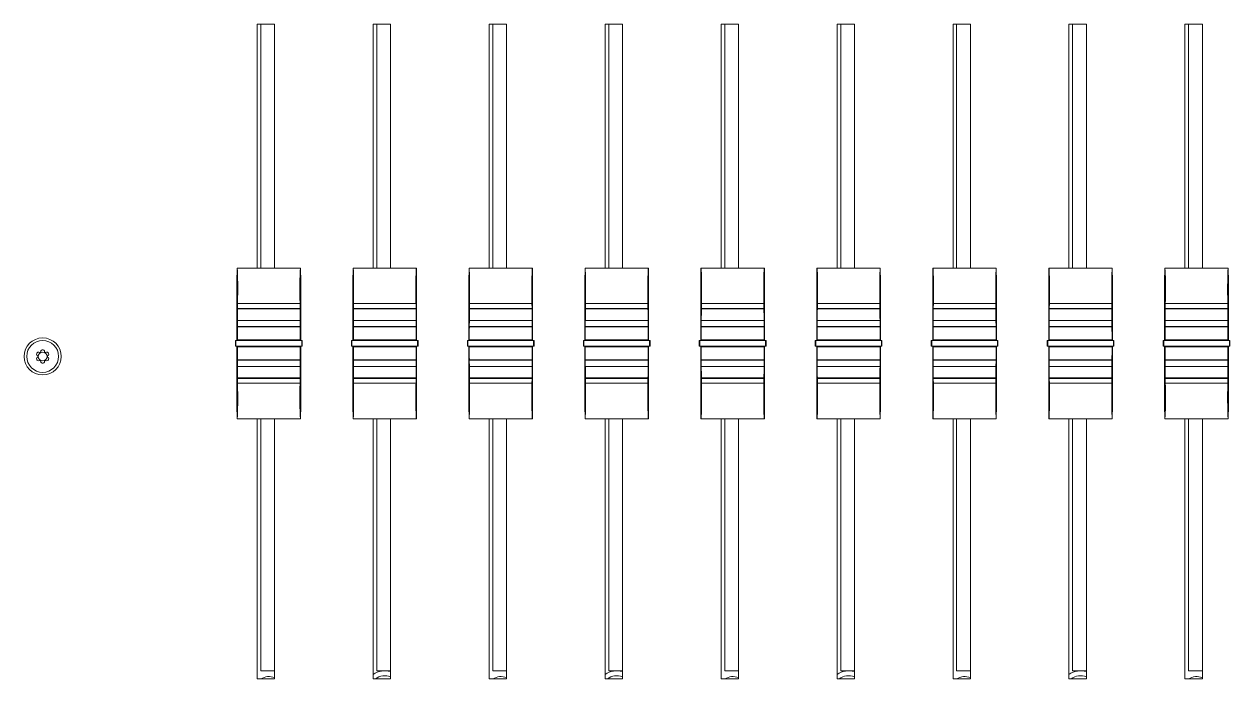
# Model space of a CAD drawing. Header units: millimetres. Extents: x 20 to 1660, y 4 to 1168.
# Drawn here: x 220.7 to 428.6, y 333.4 to 446.4 of the extents above; entities that cross this region are included whole.
import ezdxf

# ---------------------------------------------------------------- set-up
doc = ezdxf.new("R2010")
doc.units = ezdxf.units.MM
doc.header["$LTSCALE"] = 4
doc.layers.add('Visible Edges(A H Standard)', color=7, linetype='Continuous', lineweight=18)

msp = doc.modelspace()

# ---------------------------------------------------------------- linework, layer by layer
at = {"layer": 'Visible Edges(A H Standard)'}
for p, q in [((260.876, 404.255), (260.876, 446.355)), ((260.876, 446.355), (263.876, 446.355)), ((261.501, 404.255), (261.501, 446.355)), ((263.876, 446.355), (263.876, 404.255)), ((280.876, 404.255), (280.876, 446.355)), ((280.876, 446.355), (283.876, 446.355)), ((281.501, 404.255), (281.501, 446.355)), ((283.876, 446.355), (283.876, 404.255)), ((300.876, 404.255), (300.876, 446.355)), ((300.876, 446.355), (303.876, 446.355)), ((301.501, 404.255), (301.501, 446.355)), ((303.876, 446.355), (303.876, 404.255)), ((320.876, 404.255), (320.876, 446.355)), ((320.876, 446.355), (323.876, 446.355)), ((321.501, 404.255), (321.501, 446.355)), ((323.876, 446.355), (323.876, 404.255)), ((340.876, 404.255), (340.876, 446.355)), ((340.876, 446.355), (343.876, 446.355)), ((341.501, 404.255), (341.501, 446.355)), ((343.876, 446.355), (343.876, 404.255)), ((360.876, 404.255), (360.876, 446.355)), ((360.876, 446.355), (363.876, 446.355)), ((361.501, 404.255), (361.501, 446.355)), ((363.876, 446.355), (363.876, 404.255)), ((380.876, 404.255), (380.876, 446.355)), ((380.876, 446.355), (383.876, 446.355)), ((381.501, 404.255), (381.501, 446.355)), ((383.876, 446.355), (383.876, 404.255)), ((400.876, 404.255), (400.876, 446.355)), ((400.876, 446.355), (403.876, 446.355)), ((401.501, 404.255), (401.501, 446.355)), ((403.876, 446.355), (403.876, 404.255)), ((420.876, 404.255), (420.876, 446.355)), ((420.876, 446.355), (423.876, 446.355)), ((421.501, 404.255), (421.501, 446.355)), ((423.876, 446.355), (423.876, 404.255)), ((257.376, 401.906), (257.413, 404.255)), ((268.34, 404.255), (257.413, 404.255)), ((268.34, 404.255), (268.376, 401.906)), ((277.376, 401.906), (277.413, 404.255)), ((288.34, 404.255), (277.413, 404.255)), ((288.34, 404.255), (288.376, 401.906)), ((297.376, 401.906), (297.413, 404.255)), ((308.34, 404.255), (297.413, 404.255)), ((308.34, 404.255), (308.376, 401.906)), ((317.376, 401.906), (317.413, 404.255)), ((328.34, 404.255), (317.413, 404.255)), ((328.34, 404.255), (328.376, 401.906)), ((337.376, 401.906), (337.413, 404.255)), ((348.34, 404.255), (337.413, 404.255)), ((348.34, 404.255), (348.376, 401.906)), ((357.376, 401.906), (357.413, 404.255)), ((368.34, 404.255), (357.413, 404.255)), ((368.34, 404.255), (368.376, 401.906)), ((377.376, 401.906), (377.413, 404.255)), ((388.34, 404.255), (377.413, 404.255)), ((388.34, 404.255), (388.376, 401.906)), ((397.376, 401.906), (397.413, 404.255)), ((408.34, 404.255), (397.413, 404.255)), ((408.34, 404.255), (408.376, 401.906)), ((417.376, 401.906), (417.413, 404.255)), ((428.34, 404.255), (417.413, 404.255)), ((428.34, 404.255), (428.376, 401.906)), ((257.376, 391.755), (257.376, 401.906)), ((268.376, 401.906), (268.376, 391.755)), ((277.376, 391.755), (277.376, 401.906)), ((288.376, 401.906), (288.376, 391.755)), ((297.376, 391.755), (297.376, 401.906)), ((308.376, 401.906), (308.376, 391.755)), ((317.376, 391.755), (317.376, 401.906)), ((328.376, 401.906), (328.376, 391.755)), ((337.376, 391.755), (337.376, 401.906)), ((348.376, 401.906), (348.376, 391.755)), ((357.376, 391.755), (357.376, 401.906)), ((368.376, 401.906), (368.376, 391.755)), ((377.376, 391.755), (377.376, 401.906)), ((388.376, 401.906), (388.376, 391.755)), ((397.376, 391.755), (397.376, 401.906)), ((408.376, 401.906), (408.376, 391.755)), ((417.376, 391.755), (417.376, 401.906)), ((428.376, 401.906), (428.376, 391.755)), ((257.479, 397.288), (257.49, 398.207)), ((257.481, 397.212), (257.479, 397.288)), ((268.273, 397.288), (257.479, 397.288)), ((268.272, 397.212), (257.481, 397.212)), ((257.49, 398.207), (257.491, 398.131)), ((257.491, 398.131), (268.262, 398.131)), ((268.262, 398.131), (268.263, 398.207)), ((268.263, 398.207), (268.273, 397.288)), ((268.273, 397.288), (268.272, 397.212)), ((277.479, 397.288), (277.49, 398.207)), ((277.481, 397.212), (277.479, 397.288)), ((288.273, 397.288), (277.479, 397.288)), ((288.272, 397.212), (277.481, 397.212)), ((277.49, 398.207), (277.491, 398.131)), ((277.491, 398.131), (288.262, 398.131)), ((288.262, 398.131), (288.263, 398.207)), ((288.263, 398.207), (288.273, 397.288)), ((288.273, 397.288), (288.272, 397.212)), ((297.479, 397.288), (297.49, 398.207)), ((297.481, 397.212), (297.479, 397.288)), ((308.273, 397.288), (297.479, 397.288)), ((308.272, 397.212), (297.481, 397.212)), ((297.49, 398.207), (297.491, 398.131)), ((297.491, 398.131), (308.262, 398.131)), ((308.262, 398.131), (308.263, 398.207)), ((308.263, 398.207), (308.273, 397.288)), ((308.273, 397.288), (308.272, 397.212)), ((317.479, 397.288), (317.49, 398.207)), ((317.481, 397.212), (317.479, 397.288)), ((328.273, 397.288), (317.479, 397.288)), ((328.272, 397.212), (317.481, 397.212)), ((317.49, 398.207), (317.491, 398.131)), ((317.491, 398.131), (328.262, 398.131)), ((328.262, 398.131), (328.263, 398.207)), ((328.263, 398.207), (328.273, 397.288)), ((328.273, 397.288), (328.272, 397.212)), ((337.479, 397.288), (337.49, 398.207)), ((337.481, 397.212), (337.479, 397.288)), ((348.273, 397.288), (337.479, 397.288)), ((348.272, 397.212), (337.481, 397.212)), ((337.49, 398.207), (337.491, 398.131)), ((337.491, 398.131), (348.262, 398.131)), ((348.262, 398.131), (348.263, 398.207)), ((348.263, 398.207), (348.273, 397.288)), ((348.273, 397.288), (348.272, 397.212)), ((357.479, 397.288), (357.49, 398.207)), ((357.481, 397.212), (357.479, 397.288)), ((368.273, 397.288), (357.479, 397.288)), ((368.272, 397.212), (357.481, 397.212)), ((357.49, 398.207), (357.491, 398.131)), ((357.491, 398.131), (368.262, 398.131)), ((368.262, 398.131), (368.263, 398.207)), ((368.263, 398.207), (368.273, 397.288)), ((368.273, 397.288), (368.272, 397.212)), ((377.479, 397.288), (377.49, 398.207)), ((377.481, 397.212), (377.479, 397.288)), ((388.273, 397.288), (377.479, 397.288)), ((388.272, 397.212), (377.481, 397.212)), ((377.49, 398.207), (377.491, 398.131)), ((377.491, 398.131), (388.262, 398.131)), ((388.262, 398.131), (388.263, 398.207)), ((388.263, 398.207), (388.273, 397.288)), ((388.273, 397.288), (388.272, 397.212)), ((397.479, 397.288), (397.49, 398.207)), ((397.481, 397.212), (397.479, 397.288)), ((408.273, 397.288), (397.479, 397.288)), ((408.272, 397.212), (397.481, 397.212)), ((397.49, 398.207), (397.491, 398.131)), ((397.491, 398.131), (408.262, 398.131)), ((408.262, 398.131), (408.263, 398.207)), ((408.263, 398.207), (408.273, 397.288)), ((408.273, 397.288), (408.272, 397.212)), ((417.479, 397.288), (417.49, 398.207)), ((417.481, 397.212), (417.479, 397.288)), ((428.273, 397.288), (417.479, 397.288)), ((428.272, 397.212), (417.481, 397.212)), ((417.49, 398.207), (417.491, 398.131)), ((417.491, 398.131), (428.262, 398.131)), ((428.262, 398.131), (428.263, 398.207)), ((428.263, 398.207), (428.273, 397.288)), ((428.273, 397.288), (428.272, 397.212)), ((257.459, 394.146), (257.464, 395.273)), ((257.464, 395.273), (257.466, 395.233)), ((257.466, 395.233), (268.287, 395.233)), ((268.287, 395.233), (268.288, 395.273)), ((268.288, 395.273), (268.294, 394.146)), ((277.459, 394.146), (277.464, 395.273)), ((277.464, 395.273), (277.466, 395.233)), ((277.466, 395.233), (288.287, 395.233)), ((288.287, 395.233), (288.288, 395.273)), ((288.288, 395.273), (288.294, 394.146)), ((297.459, 394.146), (297.464, 395.273)), ((297.464, 395.273), (297.466, 395.233)), ((297.466, 395.233), (308.287, 395.233)), ((308.287, 395.233), (308.288, 395.273)), ((308.288, 395.273), (308.294, 394.146)), ((317.459, 394.146), (317.464, 395.273)), ((317.464, 395.273), (317.466, 395.233)), ((317.466, 395.233), (328.287, 395.233)), ((328.287, 395.233), (328.288, 395.273)), ((328.288, 395.273), (328.294, 394.146)), ((337.459, 394.146), (337.464, 395.273)), ((337.464, 395.273), (337.466, 395.233)), ((337.466, 395.233), (348.287, 395.233)), ((348.287, 395.233), (348.288, 395.273)), ((348.288, 395.273), (348.294, 394.146)), ((357.459, 394.146), (357.464, 395.273)), ((357.464, 395.273), (357.466, 395.233)), ((357.466, 395.233), (368.287, 395.233)), ((368.287, 395.233), (368.288, 395.273)), ((368.288, 395.273), (368.294, 394.146)), ((377.459, 394.146), (377.464, 395.273)), ((377.464, 395.273), (377.466, 395.233)), ((377.466, 395.233), (388.287, 395.233)), ((388.287, 395.233), (388.288, 395.273)), ((388.288, 395.273), (388.294, 394.146)), ((397.459, 394.146), (397.464, 395.273)), ((397.464, 395.273), (397.466, 395.233)), ((397.466, 395.233), (408.287, 395.233)), ((408.287, 395.233), (408.288, 395.273)), ((408.288, 395.273), (408.294, 394.146)), ((417.459, 394.146), (417.464, 395.273)), ((417.464, 395.273), (417.466, 395.233)), ((417.466, 395.233), (428.287, 395.233)), ((428.287, 395.233), (428.288, 395.273)), ((428.288, 395.273), (428.294, 394.146)), ((257.46, 394.105), (257.459, 394.146)), ((268.294, 394.146), (257.459, 394.146)), ((268.292, 394.105), (257.46, 394.105)), ((268.294, 394.146), (268.292, 394.105)), ((277.46, 394.105), (277.459, 394.146)), ((288.294, 394.146), (277.459, 394.146)), ((288.292, 394.105), (277.46, 394.105)), ((288.294, 394.146), (288.292, 394.105)), ((297.46, 394.105), (297.459, 394.146)), ((308.294, 394.146), (297.459, 394.146)), ((308.292, 394.105), (297.46, 394.105)), ((308.294, 394.146), (308.292, 394.105)), ((317.46, 394.105), (317.459, 394.146)), ((328.294, 394.146), (317.459, 394.146)), ((328.292, 394.105), (317.46, 394.105)), ((328.294, 394.146), (328.292, 394.105)), ((337.46, 394.105), (337.459, 394.146)), ((348.294, 394.146), (337.459, 394.146)), ((348.292, 394.105), (337.46, 394.105)), ((348.294, 394.146), (348.292, 394.105)), ((357.46, 394.105), (357.459, 394.146)), ((368.294, 394.146), (357.459, 394.146)), ((368.292, 394.105), (357.46, 394.105)), ((368.294, 394.146), (368.292, 394.105)), ((377.46, 394.105), (377.459, 394.146)), ((388.294, 394.146), (377.459, 394.146)), ((388.292, 394.105), (377.46, 394.105)), ((388.294, 394.146), (388.292, 394.105)), ((397.46, 394.105), (397.459, 394.146)), ((408.294, 394.146), (397.459, 394.146)), ((408.292, 394.105), (397.46, 394.105)), ((408.294, 394.146), (408.292, 394.105)), ((417.46, 394.105), (417.459, 394.146)), ((428.294, 394.146), (417.459, 394.146)), ((428.292, 394.105), (417.46, 394.105)), ((428.294, 394.146), (428.292, 394.105)), ((257.126, 391.755), (257.208, 391.755)), ((257.126, 390.755), (257.126, 391.755)), ((268.545, 391.755), (257.208, 391.755)), ((257.208, 391.755), (257.208, 390.755)), ((257.454, 391.755), (257.454, 391.855)), ((257.454, 391.855), (257.455, 391.855)), ((257.455, 391.855), (268.298, 391.855)), ((268.298, 391.855), (268.299, 391.855)), ((268.299, 391.855), (268.299, 391.755)), ((268.545, 390.755), (268.545, 391.755)), ((268.545, 391.755), (268.626, 391.755)), ((268.626, 391.755), (268.626, 390.755)), ((277.126, 391.755), (277.208, 391.755)), ((277.126, 390.755), (277.126, 391.755)), ((288.545, 391.755), (277.208, 391.755)), ((277.208, 391.755), (277.208, 390.755)), ((277.454, 391.755), (277.454, 391.855)), ((277.454, 391.855), (277.455, 391.855)), ((277.455, 391.855), (288.298, 391.855)), ((288.298, 391.855), (288.299, 391.855)), ((288.299, 391.855), (288.299, 391.755)), ((288.545, 390.755), (288.545, 391.755)), ((288.545, 391.755), (288.626, 391.755)), ((288.626, 391.755), (288.626, 390.755)), ((297.126, 391.755), (297.208, 391.755)), ((297.126, 390.755), (297.126, 391.755)), ((308.545, 391.755), (297.208, 391.755)), ((297.208, 391.755), (297.208, 390.755)), ((297.454, 391.755), (297.454, 391.855)), ((297.454, 391.855), (297.455, 391.855)), ((297.455, 391.855), (308.298, 391.855)), ((308.298, 391.855), (308.299, 391.855)), ((308.299, 391.855), (308.299, 391.755)), ((308.545, 390.755), (308.545, 391.755)), ((308.545, 391.755), (308.626, 391.755)), ((308.626, 391.755), (308.626, 390.755)), ((317.126, 391.755), (317.208, 391.755)), ((317.126, 390.755), (317.126, 391.755)), ((328.545, 391.755), (317.208, 391.755)), ((317.208, 391.755), (317.208, 390.755)), ((317.454, 391.755), (317.454, 391.855)), ((317.454, 391.855), (317.455, 391.855)), ((317.455, 391.855), (328.298, 391.855)), ((328.298, 391.855), (328.299, 391.855)), ((328.299, 391.855), (328.299, 391.755)), ((328.545, 390.755), (328.545, 391.755)), ((328.545, 391.755), (328.626, 391.755)), ((328.626, 391.755), (328.626, 390.755)), ((337.126, 391.755), (337.208, 391.755)), ((337.126, 390.755), (337.126, 391.755)), ((348.545, 391.755), (337.208, 391.755)), ((337.208, 391.755), (337.208, 390.755)), ((337.454, 391.755), (337.454, 391.855)), ((337.454, 391.855), (337.455, 391.855)), ((337.455, 391.855), (348.298, 391.855)), ((348.298, 391.855), (348.299, 391.855)), ((348.299, 391.855), (348.299, 391.755)), ((348.545, 390.755), (348.545, 391.755)), ((348.545, 391.755), (348.626, 391.755)), ((348.626, 391.755), (348.626, 390.755)), ((357.126, 391.755), (357.208, 391.755)), ((357.126, 390.755), (357.126, 391.755)), ((368.545, 391.755), (357.208, 391.755)), ((357.208, 391.755), (357.208, 390.755)), ((357.454, 391.755), (357.454, 391.855)), ((357.454, 391.855), (357.455, 391.855)), ((357.455, 391.855), (368.298, 391.855)), ((368.298, 391.855), (368.299, 391.855)), ((368.299, 391.855), (368.299, 391.755)), ((368.545, 390.755), (368.545, 391.755)), ((368.545, 391.755), (368.626, 391.755)), ((368.626, 391.755), (368.626, 390.755)), ((377.126, 391.755), (377.208, 391.755)), ((377.126, 390.755), (377.126, 391.755)), ((388.545, 391.755), (377.208, 391.755)), ((377.208, 391.755), (377.208, 390.755)), ((377.454, 391.755), (377.454, 391.855)), ((377.454, 391.855), (377.455, 391.855)), ((377.455, 391.855), (388.298, 391.855)), ((388.298, 391.855), (388.299, 391.855)), ((388.299, 391.855), (388.299, 391.755)), ((388.545, 390.755), (388.545, 391.755)), ((388.545, 391.755), (388.626, 391.755)), ((388.626, 391.755), (388.626, 390.755)), ((397.126, 391.755), (397.208, 391.755)), ((397.126, 390.755), (397.126, 391.755)), ((408.545, 391.755), (397.208, 391.755)), ((397.208, 391.755), (397.208, 390.755)), ((397.454, 391.755), (397.454, 391.855)), ((397.454, 391.855), (397.455, 391.855)), ((397.455, 391.855), (408.298, 391.855)), ((408.298, 391.855), (408.299, 391.855)), ((408.299, 391.855), (408.299, 391.755)), ((408.545, 390.755), (408.545, 391.755)), ((408.545, 391.755), (408.626, 391.755)), ((408.626, 391.755), (408.626, 390.755)), ((417.126, 391.755), (417.208, 391.755)), ((417.126, 390.755), (417.126, 391.755)), ((428.545, 391.755), (417.208, 391.755)), ((417.208, 391.755), (417.208, 390.755)), ((417.454, 391.755), (417.454, 391.855)), ((417.454, 391.855), (417.455, 391.855)), ((417.455, 391.855), (428.298, 391.855)), ((428.298, 391.855), (428.299, 391.855)), ((428.299, 391.855), (428.299, 391.755)), ((428.545, 390.755), (428.545, 391.755)), ((428.545, 391.755), (428.626, 391.755)), ((428.626, 391.755), (428.626, 390.755)), ((223.023, 389.106), (222.896, 389.233)), ((222.896, 388.776), (223.023, 388.903)), ((223.189, 389.74), (223.362, 389.693)), ((223.537, 389.795), (223.584, 389.968)), ((224.169, 389.968), (224.215, 389.795)), ((224.391, 389.693), (224.564, 389.74)), ((224.857, 389.233), (224.73, 389.106)), ((224.73, 388.903), (224.857, 388.776)), ((257.208, 390.755), (257.126, 390.755)), ((268.545, 390.755), (257.208, 390.755)), ((257.376, 380.605), (257.376, 390.755)), ((257.454, 390.655), (257.454, 390.755)), ((257.455, 390.655), (257.454, 390.655)), ((268.298, 390.655), (257.455, 390.655)), ((268.299, 390.655), (268.298, 390.655)), ((268.299, 390.755), (268.299, 390.655)), ((268.376, 390.755), (268.376, 380.605)), ((268.626, 390.755), (268.545, 390.755)), ((277.208, 390.755), (277.126, 390.755)), ((288.545, 390.755), (277.208, 390.755)), ((277.376, 380.605), (277.376, 390.755)), ((277.454, 390.655), (277.454, 390.755)), ((277.455, 390.655), (277.454, 390.655)), ((288.298, 390.655), (277.455, 390.655)), ((288.299, 390.655), (288.298, 390.655)), ((288.299, 390.755), (288.299, 390.655)), ((288.376, 390.755), (288.376, 380.605)), ((288.626, 390.755), (288.545, 390.755)), ((297.208, 390.755), (297.126, 390.755)), ((308.545, 390.755), (297.208, 390.755)), ((297.376, 380.605), (297.376, 390.755)), ((297.454, 390.655), (297.454, 390.755)), ((297.455, 390.655), (297.454, 390.655)), ((308.298, 390.655), (297.455, 390.655)), ((308.299, 390.655), (308.298, 390.655)), ((308.299, 390.755), (308.299, 390.655)), ((308.376, 390.755), (308.376, 380.605)), ((308.626, 390.755), (308.545, 390.755)), ((317.208, 390.755), (317.126, 390.755)), ((328.545, 390.755), (317.208, 390.755)), ((317.376, 380.605), (317.376, 390.755)), ((317.454, 390.655), (317.454, 390.755)), ((317.455, 390.655), (317.454, 390.655)), ((328.298, 390.655), (317.455, 390.655)), ((328.299, 390.655), (328.298, 390.655)), ((328.299, 390.755), (328.299, 390.655)), ((328.376, 390.755), (328.376, 380.605)), ((328.626, 390.755), (328.545, 390.755)), ((337.208, 390.755), (337.126, 390.755)), ((348.545, 390.755), (337.208, 390.755)), ((337.376, 380.605), (337.376, 390.755)), ((337.454, 390.655), (337.454, 390.755)), ((337.455, 390.655), (337.454, 390.655)), ((348.298, 390.655), (337.455, 390.655)), ((348.299, 390.655), (348.298, 390.655)), ((348.299, 390.755), (348.299, 390.655)), ((348.376, 390.755), (348.376, 380.605)), ((348.626, 390.755), (348.545, 390.755)), ((357.208, 390.755), (357.126, 390.755)), ((368.545, 390.755), (357.208, 390.755)), ((357.376, 380.605), (357.376, 390.755)), ((357.454, 390.655), (357.454, 390.755)), ((357.455, 390.655), (357.454, 390.655)), ((368.298, 390.655), (357.455, 390.655)), ((368.299, 390.655), (368.298, 390.655)), ((368.299, 390.755), (368.299, 390.655)), ((368.376, 390.755), (368.376, 380.605)), ((368.626, 390.755), (368.545, 390.755)), ((377.208, 390.755), (377.126, 390.755)), ((388.545, 390.755), (377.208, 390.755)), ((377.376, 380.605), (377.376, 390.755)), ((377.454, 390.655), (377.454, 390.755)), ((377.455, 390.655), (377.454, 390.655)), ((388.298, 390.655), (377.455, 390.655)), ((388.299, 390.655), (388.298, 390.655)), ((388.299, 390.755), (388.299, 390.655)), ((388.376, 390.755), (388.376, 380.605)), ((388.626, 390.755), (388.545, 390.755)), ((397.208, 390.755), (397.126, 390.755)), ((408.545, 390.755), (397.208, 390.755)), ((397.376, 380.605), (397.376, 390.755)), ((397.454, 390.655), (397.454, 390.755)), ((397.455, 390.655), (397.454, 390.655)), ((408.298, 390.655), (397.455, 390.655)), ((408.299, 390.655), (408.298, 390.655)), ((408.299, 390.755), (408.299, 390.655)), ((408.376, 390.755), (408.376, 380.605)), ((408.626, 390.755), (408.545, 390.755)), ((417.208, 390.755), (417.126, 390.755)), ((428.545, 390.755), (417.208, 390.755)), ((417.376, 380.605), (417.376, 390.755)), ((417.454, 390.655), (417.454, 390.755)), ((417.455, 390.655), (417.454, 390.655)), ((428.298, 390.655), (417.455, 390.655)), ((428.299, 390.655), (428.298, 390.655)), ((428.299, 390.755), (428.299, 390.655)), ((428.376, 390.755), (428.376, 380.605)), ((428.626, 390.755), (428.545, 390.755)), ((223.362, 388.316), (223.189, 388.269)), ((223.584, 388.041), (223.537, 388.214)), ((224.215, 388.214), (224.169, 388.041)), ((224.564, 388.269), (224.391, 388.316)), ((257.459, 388.364), (257.46, 388.405)), ((257.464, 387.237), (257.459, 388.364)), ((268.294, 388.364), (257.459, 388.364)), ((257.46, 388.405), (268.292, 388.405)), ((257.466, 387.277), (257.464, 387.237)), ((268.287, 387.277), (257.466, 387.277)), ((268.288, 387.237), (268.287, 387.277)), ((268.294, 388.364), (268.288, 387.237)), ((268.292, 388.405), (268.294, 388.364)), ((277.459, 388.364), (277.46, 388.405)), ((277.464, 387.237), (277.459, 388.364)), ((288.294, 388.364), (277.459, 388.364)), ((277.46, 388.405), (288.292, 388.405)), ((277.466, 387.277), (277.464, 387.237)), ((288.287, 387.277), (277.466, 387.277)), ((288.288, 387.237), (288.287, 387.277)), ((288.294, 388.364), (288.288, 387.237)), ((288.292, 388.405), (288.294, 388.364)), ((297.459, 388.364), (297.46, 388.405)), ((297.464, 387.237), (297.459, 388.364)), ((308.294, 388.364), (297.459, 388.364)), ((297.46, 388.405), (308.292, 388.405)), ((297.466, 387.277), (297.464, 387.237)), ((308.287, 387.277), (297.466, 387.277)), ((308.288, 387.237), (308.287, 387.277)), ((308.294, 388.364), (308.288, 387.237)), ((308.292, 388.405), (308.294, 388.364)), ((317.459, 388.364), (317.46, 388.405)), ((317.464, 387.237), (317.459, 388.364)), ((328.294, 388.364), (317.459, 388.364)), ((317.46, 388.405), (328.292, 388.405)), ((317.466, 387.277), (317.464, 387.237)), ((328.287, 387.277), (317.466, 387.277)), ((328.288, 387.237), (328.287, 387.277)), ((328.294, 388.364), (328.288, 387.237)), ((328.292, 388.405), (328.294, 388.364)), ((337.459, 388.364), (337.46, 388.405)), ((337.464, 387.237), (337.459, 388.364)), ((348.294, 388.364), (337.459, 388.364)), ((337.46, 388.405), (348.292, 388.405)), ((337.466, 387.277), (337.464, 387.237)), ((348.287, 387.277), (337.466, 387.277)), ((348.288, 387.237), (348.287, 387.277)), ((348.294, 388.364), (348.288, 387.237)), ((348.292, 388.405), (348.294, 388.364)), ((357.459, 388.364), (357.46, 388.405)), ((357.464, 387.237), (357.459, 388.364)), ((368.294, 388.364), (357.459, 388.364)), ((357.46, 388.405), (368.292, 388.405)), ((357.466, 387.277), (357.464, 387.237)), ((368.287, 387.277), (357.466, 387.277)), ((368.288, 387.237), (368.287, 387.277)), ((368.294, 388.364), (368.288, 387.237)), ((368.292, 388.405), (368.294, 388.364)), ((377.459, 388.364), (377.46, 388.405)), ((377.464, 387.237), (377.459, 388.364)), ((388.294, 388.364), (377.459, 388.364)), ((377.46, 388.405), (388.292, 388.405)), ((377.466, 387.277), (377.464, 387.237)), ((388.287, 387.277), (377.466, 387.277)), ((388.288, 387.237), (388.287, 387.277)), ((388.294, 388.364), (388.288, 387.237)), ((388.292, 388.405), (388.294, 388.364)), ((397.459, 388.364), (397.46, 388.405)), ((397.464, 387.237), (397.459, 388.364)), ((408.294, 388.364), (397.459, 388.364)), ((397.46, 388.405), (408.292, 388.405)), ((397.466, 387.277), (397.464, 387.237)), ((408.287, 387.277), (397.466, 387.277)), ((408.288, 387.237), (408.287, 387.277)), ((408.294, 388.364), (408.288, 387.237)), ((408.292, 388.405), (408.294, 388.364)), ((417.459, 388.364), (417.46, 388.405)), ((417.464, 387.237), (417.459, 388.364)), ((428.294, 388.364), (417.459, 388.364)), ((417.46, 388.405), (428.292, 388.405)), ((417.466, 387.277), (417.464, 387.237)), ((428.287, 387.277), (417.466, 387.277)), ((428.288, 387.237), (428.287, 387.277)), ((428.294, 388.364), (428.288, 387.237)), ((428.292, 388.405), (428.294, 388.364)), ((257.479, 385.223), (257.481, 385.298)), ((257.49, 384.303), (257.479, 385.223)), ((268.273, 385.223), (257.479, 385.223)), ((257.481, 385.298), (268.272, 385.298)), ((268.273, 385.223), (268.263, 384.303)), ((268.272, 385.298), (268.273, 385.223)), ((277.479, 385.223), (277.481, 385.298)), ((277.49, 384.303), (277.479, 385.223)), ((288.273, 385.223), (277.479, 385.223)), ((277.481, 385.298), (288.272, 385.298)), ((288.273, 385.223), (288.263, 384.303)), ((288.272, 385.298), (288.273, 385.223)), ((297.479, 385.223), (297.481, 385.298)), ((297.49, 384.303), (297.479, 385.223)), ((308.273, 385.223), (297.479, 385.223)), ((297.481, 385.298), (308.272, 385.298)), ((308.273, 385.223), (308.263, 384.303)), ((308.272, 385.298), (308.273, 385.223)), ((317.479, 385.223), (317.481, 385.298)), ((317.49, 384.303), (317.479, 385.223)), ((328.273, 385.223), (317.479, 385.223)), ((317.481, 385.298), (328.272, 385.298)), ((328.273, 385.223), (328.263, 384.303)), ((328.272, 385.298), (328.273, 385.223)), ((337.479, 385.223), (337.481, 385.298)), ((337.49, 384.303), (337.479, 385.223)), ((348.273, 385.223), (337.479, 385.223)), ((337.481, 385.298), (348.272, 385.298)), ((348.273, 385.223), (348.263, 384.303)), ((348.272, 385.298), (348.273, 385.223)), ((357.479, 385.223), (357.481, 385.298)), ((357.49, 384.303), (357.479, 385.223)), ((368.273, 385.223), (357.479, 385.223)), ((357.481, 385.298), (368.272, 385.298)), ((368.273, 385.223), (368.263, 384.303)), ((368.272, 385.298), (368.273, 385.223)), ((377.479, 385.223), (377.481, 385.298)), ((377.49, 384.303), (377.479, 385.223)), ((388.273, 385.223), (377.479, 385.223)), ((377.481, 385.298), (388.272, 385.298)), ((388.273, 385.223), (388.263, 384.303)), ((388.272, 385.298), (388.273, 385.223)), ((397.479, 385.223), (397.481, 385.298)), ((397.49, 384.303), (397.479, 385.223)), ((408.273, 385.223), (397.479, 385.223)), ((397.481, 385.298), (408.272, 385.298)), ((408.273, 385.223), (408.263, 384.303)), ((408.272, 385.298), (408.273, 385.223)), ((417.479, 385.223), (417.481, 385.298)), ((417.49, 384.303), (417.479, 385.223)), ((428.273, 385.223), (417.479, 385.223)), ((417.481, 385.298), (428.272, 385.298)), ((428.273, 385.223), (428.263, 384.303)), ((428.272, 385.298), (428.273, 385.223)), ((257.491, 384.379), (257.49, 384.303)), ((268.262, 384.379), (257.491, 384.379)), ((268.263, 384.303), (268.262, 384.379)), ((277.491, 384.379), (277.49, 384.303)), ((288.262, 384.379), (277.491, 384.379)), ((288.263, 384.303), (288.262, 384.379)), ((297.491, 384.379), (297.49, 384.303)), ((308.262, 384.379), (297.491, 384.379)), ((308.263, 384.303), (308.262, 384.379)), ((317.491, 384.379), (317.49, 384.303)), ((328.262, 384.379), (317.491, 384.379)), ((328.263, 384.303), (328.262, 384.379)), ((337.491, 384.379), (337.49, 384.303)), ((348.262, 384.379), (337.491, 384.379)), ((348.263, 384.303), (348.262, 384.379)), ((357.491, 384.379), (357.49, 384.303)), ((368.262, 384.379), (357.491, 384.379)), ((368.263, 384.303), (368.262, 384.379)), ((377.491, 384.379), (377.49, 384.303)), ((388.262, 384.379), (377.491, 384.379)), ((388.263, 384.303), (388.262, 384.379)), ((397.491, 384.379), (397.49, 384.303)), ((408.262, 384.379), (397.491, 384.379)), ((408.263, 384.303), (408.262, 384.379)), ((417.491, 384.379), (417.49, 384.303)), ((428.262, 384.379), (417.491, 384.379)), ((428.263, 384.303), (428.262, 384.379)), ((257.413, 378.255), (257.376, 380.605)), ((268.376, 380.605), (268.34, 378.255)), ((277.413, 378.255), (277.376, 380.605)), ((288.376, 380.605), (288.34, 378.255)), ((297.413, 378.255), (297.376, 380.605)), ((308.376, 380.605), (308.34, 378.255)), ((317.413, 378.255), (317.376, 380.605)), ((328.376, 380.605), (328.34, 378.255)), ((337.413, 378.255), (337.376, 380.605)), ((348.376, 380.605), (348.34, 378.255)), ((357.413, 378.255), (357.376, 380.605)), ((368.376, 380.605), (368.34, 378.255)), ((377.413, 378.255), (377.376, 380.605)), ((388.376, 380.605), (388.34, 378.255)), ((397.413, 378.255), (397.376, 380.605)), ((408.376, 380.605), (408.34, 378.255)), ((417.413, 378.255), (417.376, 380.605)), ((428.376, 380.605), (428.34, 378.255)), ((268.34, 378.255), (257.413, 378.255)), ((260.876, 333.355), (260.876, 378.255)), ((261.501, 334.755), (261.501, 378.255)), ((263.876, 378.255), (263.876, 333.355)), ((288.34, 378.255), (277.413, 378.255)), ((280.876, 333.355), (280.876, 378.255)), ((281.501, 334.755), (281.501, 378.255)), ((283.876, 378.255), (283.876, 333.355)), ((308.34, 378.255), (297.413, 378.255)), ((300.876, 333.355), (300.876, 378.255)), ((301.501, 334.755), (301.501, 378.255)), ((303.876, 378.255), (303.876, 333.355)), ((328.34, 378.255), (317.413, 378.255)), ((320.876, 333.355), (320.876, 378.255)), ((321.501, 334.755), (321.501, 378.255)), ((323.876, 378.255), (323.876, 333.355)), ((348.34, 378.255), (337.413, 378.255)), ((340.876, 333.355), (340.876, 378.255)), ((341.501, 334.755), (341.501, 378.255)), ((343.876, 378.255), (343.876, 333.355)), ((368.34, 378.255), (357.413, 378.255)), ((360.876, 333.355), (360.876, 378.255)), ((361.501, 334.755), (361.501, 378.255)), ((363.876, 378.255), (363.876, 333.355)), ((388.34, 378.255), (377.413, 378.255)), ((380.876, 333.355), (380.876, 378.255)), ((381.501, 334.755), (381.501, 378.255)), ((383.876, 378.255), (383.876, 333.355)), ((408.34, 378.255), (397.413, 378.255)), ((400.876, 333.355), (400.876, 378.255)), ((401.501, 334.755), (401.501, 378.255)), ((403.876, 378.255), (403.876, 333.355)), ((428.34, 378.255), (417.413, 378.255)), ((420.876, 333.355), (420.876, 378.255)), ((421.501, 334.755), (421.501, 378.255)), ((423.876, 378.255), (423.876, 333.355)), ((263.876, 333.355), (260.876, 333.355)), ((263.876, 334.755), (261.501, 334.755)), ((283.876, 333.355), (280.876, 333.355)), ((282.876, 334.755), (281.501, 334.755)), ((283.876, 334.755), (282.876, 334.755)), ((303.876, 333.355), (300.876, 333.355)), ((303.876, 334.755), (301.501, 334.755)), ((323.876, 333.355), (320.876, 333.355)), ((322.876, 334.755), (321.501, 334.755)), ((323.876, 334.755), (322.876, 334.755)), ((343.876, 333.355), (340.876, 333.355)), ((343.876, 334.755), (341.501, 334.755)), ((363.876, 333.355), (360.876, 333.355)), ((362.876, 334.755), (361.501, 334.755)), ((363.876, 334.755), (362.876, 334.755)), ((383.876, 333.355), (380.876, 333.355)), ((383.876, 334.755), (381.501, 334.755)), ((403.876, 333.355), (400.876, 333.355)), ((402.876, 334.755), (401.501, 334.755)), ((403.876, 334.755), (402.876, 334.755)), ((423.876, 333.355), (420.876, 333.355)), ((423.876, 334.755), (421.501, 334.755))]:
    msp.add_line(p, q, dxfattribs=at)
for radius in [3.2, 2.75, 0.75]:
    msp.add_circle((223.876, 389.005), radius, dxfattribs=at)
for centre, radius, start, end in [((223.073, 389.409), 0.25, 153.26057, 225), ((223.876, 389.005), 1.15, 146.73943, 153.26057), ((223.124, 389.498), 0.25, 75, 146.73943), ((222.952, 389.035), 0.1, 358.09804, 45), ((222.952, 388.974), 0.1, 315, 1.90196), ((223.876, 389.005), 0.825, 178.09804, 181.90196), ((223.388, 389.79), 0.1, 255, 301.90196), ((223.876, 389.005), 0.825, 118.09804, 121.90196), ((223.441, 389.821), 0.1, 298.09804, 345), ((223.825, 389.903), 0.25, 93.26057, 165), ((223.876, 389.005), 1.15, 86.73943, 93.26057), ((223.928, 389.903), 0.25, 15, 86.73943), ((224.312, 389.821), 0.1, 195, 241.90196), ((223.876, 389.005), 0.825, 58.09804, 61.90196), ((224.365, 389.79), 0.1, 238.09804, 285), ((224.629, 389.498), 0.25, 33.26057, 105), ((224.801, 389.035), 0.1, 135, 181.90196), ((223.876, 389.005), 0.825, 358.09804, 1.90196), ((224.801, 388.974), 0.1, 178.09804, 225), ((223.876, 389.005), 1.15, 26.73943, 33.26057), ((224.68, 389.409), 0.25, 315, 26.73943), ((223.073, 388.6), 0.25, 135, 206.73943), ((223.876, 389.005), 1.15, 206.73943, 213.26057), ((223.124, 388.511), 0.25, 213.26057, 285), ((223.388, 388.219), 0.1, 58.09804, 105), ((223.876, 389.005), 0.825, 238.09804, 241.90196), ((223.441, 388.189), 0.1, 15, 61.90196), ((223.825, 388.106), 0.25, 195, 266.73943), ((223.876, 389.005), 1.15, 266.73943, 273.26057), ((223.928, 388.106), 0.25, 273.26057, 345), ((224.312, 388.189), 0.1, 118.09804, 165), ((223.876, 389.005), 0.825, 298.09804, 301.90196), ((224.365, 388.219), 0.1, 75, 121.90196), ((224.629, 388.511), 0.25, 255, 326.73943), ((223.876, 389.005), 1.15, 326.73943, 333.26057), ((224.68, 388.6), 0.25, 333.26057, 45), ((262.876, 331.255), 2.5, 66.42182, 122.85988), ((282.876, 331.255), 3.5, 73.39845, 124.8499), ((282.876, 331.255), 2.65, 67.82984, 127.58467), ((302.876, 331.255), 2.5, 66.42182, 122.85988), ((322.876, 331.255), 3.5, 73.39845, 124.8499), ((322.876, 331.255), 2.65, 67.82984, 127.58467), ((342.876, 331.255), 2.5, 66.42182, 122.85988), ((362.876, 331.255), 3.5, 73.39845, 124.8499), ((362.876, 331.255), 2.65, 67.82984, 127.58467), ((382.876, 331.255), 2.5, 66.42182, 122.85988), ((402.876, 331.255), 3.5, 73.39845, 124.8499), ((402.876, 331.255), 2.65, 67.82984, 127.58467), ((422.876, 331.255), 2.5, 66.42182, 122.85988)]:
    msp.add_arc(centre, radius, start, end, dxfattribs=at)
for centre, major_axis, start_param, end_param in [((257.413, 391.255), (0, 13), 5.7683529, 6.2831853), ((268.34, 391.255), (0, 13), 0, 0.5148324), ((277.413, 391.255), (0, 13), 5.7683529, 6.2831853), ((288.34, 391.255), (0, 13), 0, 0.5148324), ((297.413, 391.255), (0, 13), 5.7683529, 6.2831853), ((308.34, 391.255), (0, 13), 0, 0.5148324), ((317.413, 391.255), (0, 13), 5.7683529, 6.2831853), ((328.34, 391.255), (0, 13), 0, 0.5148324), ((337.413, 391.255), (0, 13), 5.7683529, 6.2831853), ((348.34, 391.255), (0, 13), 0, 0.5148324), ((357.413, 391.255), (0, 13), 5.7683529, 6.2831853), ((368.34, 391.255), (0, 13), 0, 0.5148324), ((377.413, 391.255), (0, 13), 5.7683529, 6.2831853), ((388.34, 391.255), (0, 13), 0, 0.5148324), ((397.413, 391.255), (0, 13), 5.7683529, 6.2831853), ((408.34, 391.255), (0, 13), 0, 0.5148324), ((417.413, 391.255), (0, 13), 5.7683529, 6.2831853), ((428.34, 391.255), (0, 13), 0, 0.5148324), ((257.482, 400.612), (0, 2.25), 3.8432109, 5.7683529), ((268.27, 400.612), (0, 2.25), 0.5148324, 2.4399744), ((277.482, 400.612), (0, 2.25), 3.8432109, 5.7683529), ((288.27, 400.612), (0, 2.25), 0.5148324, 2.4399744), ((297.482, 400.612), (0, 2.25), 3.8432109, 5.7683529), ((308.27, 400.612), (0, 2.25), 0.5148324, 2.4399744), ((317.482, 400.612), (0, 2.25), 3.8432109, 5.7683529), ((328.27, 400.612), (0, 2.25), 0.5148324, 2.4399744), ((337.482, 400.612), (0, 2.25), 3.8432109, 5.7683529), ((348.27, 400.612), (0, 2.25), 0.5148324, 2.4399744), ((357.482, 400.612), (0, 2.25), 3.8432109, 5.7683529), ((368.27, 400.612), (0, 2.25), 0.5148324, 2.4399744), ((377.482, 400.612), (0, 2.25), 3.8432109, 5.7683529), ((388.27, 400.612), (0, 2.25), 0.5148324, 2.4399744), ((397.482, 400.612), (0, 2.25), 3.8432109, 5.7683529), ((408.27, 400.612), (0, 2.25), 0.5148324, 2.4399744), ((417.482, 400.612), (0, 2.25), 3.8432109, 5.7683529), ((428.27, 400.612), (0, 2.25), 0.5148324, 2.4399744), ((257.586, 391.255), (0, -10), 4.0742933, 4.3032871), ((257.586, 391.255), (0, -10), 3.8432109, 3.9542212), ((268.167, 391.255), (0, -10), 2.3289641, 2.4399744), ((268.167, 391.255), (0, -10), 1.9798982, 2.208892), ((277.586, 391.255), (0, -10), 4.0742933, 4.3032871), ((277.586, 391.255), (0, -10), 3.8432109, 3.9542212), ((288.167, 391.255), (0, -10), 2.3289641, 2.4399744), ((288.167, 391.255), (0, -10), 1.9798982, 2.208892), ((297.586, 391.255), (0, -10), 4.0742933, 4.3032871), ((297.586, 391.255), (0, -10), 3.8432109, 3.9542212), ((308.167, 391.255), (0, -10), 2.3289641, 2.4399744), ((308.167, 391.255), (0, -10), 1.9798982, 2.208892), ((317.586, 391.255), (0, -10), 4.0742933, 4.3032871), ((317.586, 391.255), (0, -10), 3.8432109, 3.9542212), ((328.167, 391.255), (0, -10), 2.3289641, 2.4399744), ((328.167, 391.255), (0, -10), 1.9798982, 2.208892), ((337.586, 391.255), (0, -10), 4.0742933, 4.3032871), ((337.586, 391.255), (0, -10), 3.8432109, 3.9542212), ((348.167, 391.255), (0, -10), 2.3289641, 2.4399744), ((348.167, 391.255), (0, -10), 1.9798982, 2.208892), ((357.586, 391.255), (0, -10), 4.0742933, 4.3032871), ((357.586, 391.255), (0, -10), 3.8432109, 3.9542212), ((368.167, 391.255), (0, -10), 2.3289641, 2.4399744), ((368.167, 391.255), (0, -10), 1.9798982, 2.208892), ((377.586, 391.255), (0, -10), 4.0742933, 4.3032871), ((377.586, 391.255), (0, -10), 3.8432109, 3.9542212), ((388.167, 391.255), (0, -10), 2.3289641, 2.4399744), ((388.167, 391.255), (0, -10), 1.9798982, 2.208892), ((397.586, 391.255), (0, -10), 4.0742933, 4.3032871), ((397.586, 391.255), (0, -10), 3.8432109, 3.9542212), ((408.167, 391.255), (0, -10), 2.3289641, 2.4399744), ((408.167, 391.255), (0, -10), 1.9798982, 2.208892), ((417.586, 391.255), (0, -10), 4.0742933, 4.3032871), ((417.586, 391.255), (0, -10), 3.8432109, 3.9542212), ((428.167, 391.255), (0, -10), 2.3289641, 2.4399744), ((428.167, 391.255), (0, -10), 1.9798982, 2.208892), ((257.586, 391.255), (0, -10), 4.4233592, 4.6523529), ((268.167, 391.255), (0, -10), 1.6308324, 1.8598261), ((277.586, 391.255), (0, -10), 4.4233592, 4.6523529), ((288.167, 391.255), (0, -10), 1.6308324, 1.8598261), ((297.586, 391.255), (0, -10), 4.4233592, 4.6523529), ((308.167, 391.255), (0, -10), 1.6308324, 1.8598261), ((317.586, 391.255), (0, -10), 4.4233592, 4.6523529), ((328.167, 391.255), (0, -10), 1.6308324, 1.8598261), ((337.586, 391.255), (0, -10), 4.4233592, 4.6523529), ((348.167, 391.255), (0, -10), 1.6308324, 1.8598261), ((357.586, 391.255), (0, -10), 4.4233592, 4.6523529), ((368.167, 391.255), (0, -10), 1.6308324, 1.8598261), ((377.586, 391.255), (0, -10), 4.4233592, 4.6523529), ((388.167, 391.255), (0, -10), 1.6308324, 1.8598261), ((397.586, 391.255), (0, -10), 4.4233592, 4.6523529), ((408.167, 391.255), (0, -10), 1.6308324, 1.8598261), ((417.586, 391.255), (0, -10), 4.4233592, 4.6523529), ((428.167, 391.255), (0, -10), 1.6308324, 1.8598261), ((257.586, 391.255), (0, -10), 4.772425, 5.0014188), ((268.167, 391.255), (0, -10), 1.2817665, 1.5107603), ((277.586, 391.255), (0, -10), 4.772425, 5.0014188), ((288.167, 391.255), (0, -10), 1.2817665, 1.5107603), ((297.586, 391.255), (0, -10), 4.772425, 5.0014188), ((308.167, 391.255), (0, -10), 1.2817665, 1.5107603), ((317.586, 391.255), (0, -10), 4.772425, 5.0014188), ((328.167, 391.255), (0, -10), 1.2817665, 1.5107603), ((337.586, 391.255), (0, -10), 4.772425, 5.0014188), ((348.167, 391.255), (0, -10), 1.2817665, 1.5107603), ((357.586, 391.255), (0, -10), 4.772425, 5.0014188), ((368.167, 391.255), (0, -10), 1.2817665, 1.5107603), ((377.586, 391.255), (0, -10), 4.772425, 5.0014188), ((388.167, 391.255), (0, -10), 1.2817665, 1.5107603), ((397.586, 391.255), (0, -10), 4.772425, 5.0014188), ((408.167, 391.255), (0, -10), 1.2817665, 1.5107603), ((417.586, 391.255), (0, -10), 4.772425, 5.0014188), ((428.167, 391.255), (0, -10), 1.2817665, 1.5107603), ((257.586, 391.255), (0, -10), 5.1214909, 5.3504846), ((268.167, 391.255), (0, -10), 0.9327007, 1.1616944), ((277.586, 391.255), (0, -10), 5.1214909, 5.3504846), ((288.167, 391.255), (0, -10), 0.9327007, 1.1616944), ((297.586, 391.255), (0, -10), 5.1214909, 5.3504846), ((308.167, 391.255), (0, -10), 0.9327007, 1.1616944), ((317.586, 391.255), (0, -10), 5.1214909, 5.3504846), ((328.167, 391.255), (0, -10), 0.9327007, 1.1616944), ((337.586, 391.255), (0, -10), 5.1214909, 5.3504846), ((348.167, 391.255), (0, -10), 0.9327007, 1.1616944), ((357.586, 391.255), (0, -10), 5.1214909, 5.3504846), ((368.167, 391.255), (0, -10), 0.9327007, 1.1616944), ((377.586, 391.255), (0, -10), 5.1214909, 5.3504846), ((388.167, 391.255), (0, -10), 0.9327007, 1.1616944), ((397.586, 391.255), (0, -10), 5.1214909, 5.3504846), ((408.167, 391.255), (0, -10), 0.9327007, 1.1616944), ((417.586, 391.255), (0, -10), 5.1214909, 5.3504846), ((428.167, 391.255), (0, -10), 0.9327007, 1.1616944), ((257.586, 391.255), (0, -10), 5.4705567, 5.5815671), ((257.482, 381.899), (0, 2.25), 3.6564251, 5.5815671), ((268.27, 381.899), (0, 2.25), 0.7016182, 2.6267602), ((268.167, 391.255), (0, -10), 0.7016182, 0.8126286), ((277.586, 391.255), (0, -10), 5.4705567, 5.5815671), ((277.482, 381.899), (0, 2.25), 3.6564251, 5.5815671), ((288.27, 381.899), (0, 2.25), 0.7016182, 2.6267602), ((288.167, 391.255), (0, -10), 0.7016182, 0.8126286), ((297.586, 391.255), (0, -10), 5.4705567, 5.5815671), ((297.482, 381.899), (0, 2.25), 3.6564251, 5.5815671), ((308.27, 381.899), (0, 2.25), 0.7016182, 2.6267602), ((308.167, 391.255), (0, -10), 0.7016182, 0.8126286), ((317.586, 391.255), (0, -10), 5.4705567, 5.5815671), ((317.482, 381.899), (0, 2.25), 3.6564251, 5.5815671), ((328.27, 381.899), (0, 2.25), 0.7016182, 2.6267602), ((328.167, 391.255), (0, -10), 0.7016182, 0.8126286), ((337.586, 391.255), (0, -10), 5.4705567, 5.5815671), ((337.482, 381.899), (0, 2.25), 3.6564251, 5.5815671), ((348.27, 381.899), (0, 2.25), 0.7016182, 2.6267602), ((348.167, 391.255), (0, -10), 0.7016182, 0.8126286), ((357.586, 391.255), (0, -10), 5.4705567, 5.5815671), ((357.482, 381.899), (0, 2.25), 3.6564251, 5.5815671), ((368.27, 381.899), (0, 2.25), 0.7016182, 2.6267602), ((368.167, 391.255), (0, -10), 0.7016182, 0.8126286), ((377.586, 391.255), (0, -10), 5.4705567, 5.5815671), ((377.482, 381.899), (0, 2.25), 3.6564251, 5.5815671), ((388.27, 381.899), (0, 2.25), 0.7016182, 2.6267602), ((388.167, 391.255), (0, -10), 0.7016182, 0.8126286), ((397.586, 391.255), (0, -10), 5.4705567, 5.5815671), ((397.482, 381.899), (0, 2.25), 3.6564251, 5.5815671), ((408.27, 381.899), (0, 2.25), 0.7016182, 2.6267602), ((408.167, 391.255), (0, -10), 0.7016182, 0.8126286), ((417.586, 391.255), (0, -10), 5.4705567, 5.5815671), ((417.482, 381.899), (0, 2.25), 3.6564251, 5.5815671), ((428.27, 381.899), (0, 2.25), 0.7016182, 2.6267602), ((428.167, 391.255), (0, -10), 0.7016182, 0.8126286), ((257.413, 391.255), (0, 13), 3.1415927, 3.6564251), ((268.34, 391.255), (0, 13), 2.6267602, 3.1415927), ((277.413, 391.255), (0, 13), 3.1415927, 3.6564251), ((288.34, 391.255), (0, 13), 2.6267602, 3.1415927), ((297.413, 391.255), (0, 13), 3.1415927, 3.6564251), ((308.34, 391.255), (0, 13), 2.6267602, 3.1415927), ((317.413, 391.255), (0, 13), 3.1415927, 3.6564251), ((328.34, 391.255), (0, 13), 2.6267602, 3.1415927), ((337.413, 391.255), (0, 13), 3.1415927, 3.6564251), ((348.34, 391.255), (0, 13), 2.6267602, 3.1415927), ((357.413, 391.255), (0, 13), 3.1415927, 3.6564251), ((368.34, 391.255), (0, 13), 2.6267602, 3.1415927), ((377.413, 391.255), (0, 13), 3.1415927, 3.6564251), ((388.34, 391.255), (0, 13), 2.6267602, 3.1415927), ((397.413, 391.255), (0, 13), 3.1415927, 3.6564251), ((408.34, 391.255), (0, 13), 2.6267602, 3.1415927), ((417.413, 391.255), (0, 13), 3.1415927, 3.6564251), ((428.34, 391.255), (0, 13), 2.6267602, 3.1415927)]:
    msp.add_ellipse(centre, major_axis=major_axis, ratio=0.0130907, start_param=start_param, end_param=end_param, dxfattribs=at)

doc.saveas('drawing.dxf')
